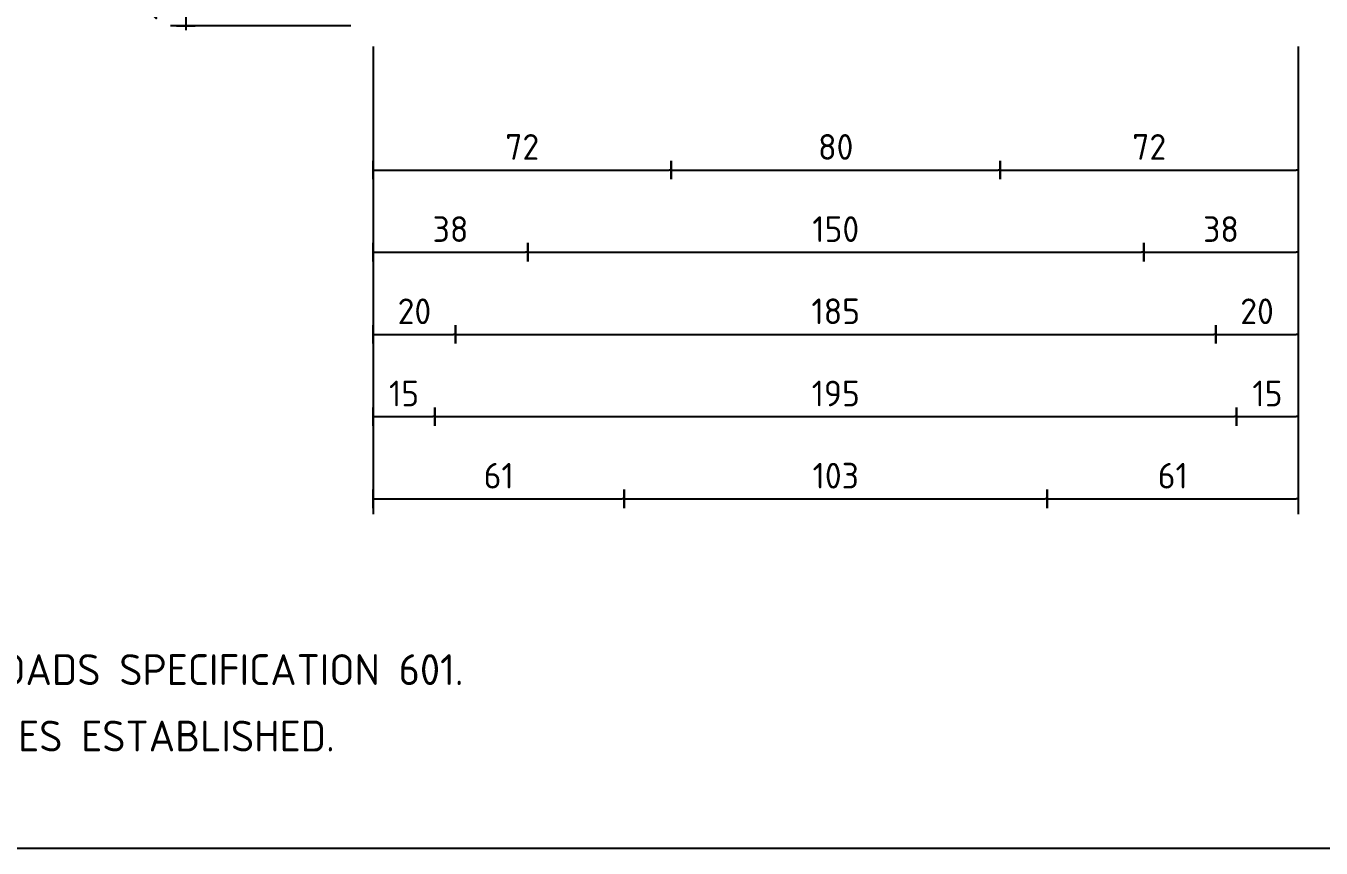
# Model space of a CAD drawing. Header units: millimetres. Extents: x 0 to 420, y 0 to 297.
# Drawn here: x 197.9 to 323.9, y 4.5 to 84.5 of the extents above; entities that cross this region are included whole.
import ezdxf
from ezdxf.enums import TextEntityAlignment as Align

# ---------------------------------------------------------------- set-up
doc = ezdxf.new("R2010")
doc.units = ezdxf.units.MM
doc.header["$MEASUREMENT"] = 0
for name, color, linetype in [('T25', 1, 'Continuous'), ('TBLK18', 4, 'Continuous'), ('TBLK25', 1, 'Continuous'), ('TBLK35', 3, 'Continuous'), ('TBLK50', 7, 'Continuous')]:
    doc.layers.add(name, color=color, linetype=linetype)
doc.styles.add('iso', font='iso3098b.shx')
doc.dimstyles.new('signsdim', dxfattribs={"dimtxt": 2.5, "dimasz": 0.2, "dimexe": 1.5, "dimexo": 2, "dimgap": 1, "dimtad": 1, "dimlfac": 2.5, "dimrnd": 1, "dimtxsty": 'iso', "dimblk": 'sgndim', "dimcen": 2.5, "dimse2": 1, "dimadec": 0, "dimazin": 0, "dimtfac": 1, "dimtix": 1, "dimtmove": 0, "dimatfit": 3, "dimfxl": 1, "dimarcsym": 0})

# ---------------------------------------------------------------- blocks, each defined once
blk = doc.blocks.new('A3BBLK')
at = {"layer": 'TBLK50'}
blk.add_line((13, 4.5), (415.5, 4.5), dxfattribs=at)
blk = doc.blocks.new('title block')
blk.add_blockref('A3BBLK', (0, 0))
at = {"layer": 'TBLK18', "style": 'iso'}
blk.add_attdef('MR_DIRECTORATE', text='', height=1.5, dxfattribs=at).set_placement((381.5, 67.12), align=Align.CENTER)
for tag, p in [('STREET_NAME', (355.51, 61.1)), ('SUBURB_POSTCODE', (388.49, 61.1)), ('TELEPHONE_NO.', (368.31, 58.84)), ('FAX_NO.', (393.56, 58.84))]:
    blk.add_attdef(tag, p, '', height=1.5, dxfattribs=at)
at = {"layer": 'TBLK25', "style": 'iso'}
for tag, height, p in [('MR_BRANCH', 2, (381.5, 64.2)), ('ROAD_SECTION', 1.75, (384.5, 29.16)), ('SLK', 1.75, (384.5, 26.11)), ('CHAINAGE', 1.75, (384.5, 19.21))]:
    blk.add_attdef(tag, text='', height=height, dxfattribs=at).set_placement(p, align=Align.CENTER)
for tag, p, height in [('FILE_NUMBER', (371.77, 53.24), 2.5), ('DESIGNED_/_DRAWN', (371.77, 48.49), 2), ('VERIFIED', (371.77, 43.49), 2), ('APPROVED', (371.77, 38.49), 2), ('LOCAL_AUTHORITY', (370.48, 16.73), 1.25)]:
    blk.add_attdef(tag, p, '', height=height, dxfattribs=at)
at = {"layer": 'TBLK35', "style": 'iso', "width": 0.9}
for tag, p in [('ROAD_PROJECT&NUMBER', (384.5, 32.23)), ('DRAWING_DESCRIPTION', (384.5, 22.29))]:
    blk.add_attdef(tag, text='', height=2.5, dxfattribs=at).set_placement(p, align=Align.CENTER)
at = {"layer": 'TBLK50', "style": 'iso'}
blk.add_attdef('DRG_NUMBER', (356.8, 6.02), '', height=5, dxfattribs=at)
blk = doc.blocks.new('sgndim')
for p, q in [((0, 0), (-1, 0)), ((0, 4.5), (0, -4.5))]:
    blk.add_line(p, q)
blk = doc.blocks.new('*D25')
at = {"layer": 'DEFPOINTS', "color": 0}
for p in [(220.6, 88.48), (213.45, 84.53), (231.51, 84.53)]:
    blk.add_point(p, dxfattribs=at)
at = {"layer": 'T25', "color": 0, "lineweight": -2}
for p, q in [((213.45, 88.68), (213.45, 88.88)), ((213.45, 88.48), (213.45, 84.53)), ((229.51, 84.53), (211.95, 84.53)), ((213.45, 84.33), (213.45, 84.13))]:
    blk.add_line(p, q, dxfattribs=at)
at = {"layer": 'T25', "color": 0, "lineweight": -2, "xscale": 0.2, "yscale": 0.2, "zscale": 0.2}
for p, rotation in [((213.45, 88.48), 270), ((213.45, 84.53), 90)]:
    blk.add_blockref('sgndim', p, dxfattribs=dict(at, rotation=rotation))
at = {"layer": 'T25', "color": 0, "insert": (211.2, 86.5), "char_height": 2.5, "attachment_point": 5, "rotation": 90, "style": 'iso'}
blk.add_mtext('10', dxfattribs=at)
blk = doc.blocks.new('*D34')
at = {"layer": 'DEFPOINTS', "color": 0}
for p in [(297.25, 76.53), (321.68, 76.53), (321.68, 38.5)]:
    blk.add_point(p, dxfattribs=at)
at = {"layer": 'T25', "color": 0, "lineweight": -2}
for p, q in [((321.68, 74.53), (321.68, 37)), ((297.45, 38.5), (321.48, 38.5))]:
    blk.add_line(p, q, dxfattribs=at)
at = {"layer": 'T25', "color": 0, "lineweight": -2, "xscale": 0.2, "yscale": 0.2, "zscale": 0.2, "rotation": 180}
blk.add_blockref('sgndim', (297.25, 38.5), dxfattribs=at)
at = {"layer": 'T25', "color": 0, "lineweight": -2, "xscale": 0.2, "yscale": 0.2, "zscale": 0.2}
blk.add_blockref('sgndim', (321.68, 38.5), dxfattribs=at)
at = {"layer": 'T25', "color": 0, "insert": (309.47, 40.75), "char_height": 2.5, "attachment_point": 5, "style": 'iso'}
blk.add_mtext('61', dxfattribs=at)
blk = doc.blocks.new('*D35')
at = {"layer": 'DEFPOINTS', "color": 0}
for p in [(256.1, 76.53), (297.25, 76.53), (297.25, 38.5)]:
    blk.add_point(p, dxfattribs=at)
at = {"layer": 'T25', "color": 0, "lineweight": -2}
blk.add_line((256.3, 38.5), (297.05, 38.5), dxfattribs=at)
at = {"layer": 'T25', "color": 0, "lineweight": -2, "xscale": 0.2, "yscale": 0.2, "zscale": 0.2, "rotation": 180}
blk.add_blockref('sgndim', (256.1, 38.5), dxfattribs=at)
at = {"layer": 'T25', "color": 0, "lineweight": -2, "xscale": 0.2, "yscale": 0.2, "zscale": 0.2}
blk.add_blockref('sgndim', (297.25, 38.5), dxfattribs=at)
at = {"layer": 'T25', "color": 0, "insert": (276.68, 40.75), "char_height": 2.5, "attachment_point": 5, "style": 'iso'}
blk.add_mtext('103', dxfattribs=at)
blk = doc.blocks.new('*D36')
at = {"layer": 'DEFPOINTS', "color": 0}
for p in [(231.68, 76.53), (256.1, 76.53), (256.1, 38.5)]:
    blk.add_point(p, dxfattribs=at)
at = {"layer": 'T25', "color": 0, "lineweight": -2}
for p, q in [((231.68, 74.53), (231.68, 37)), ((231.88, 38.5), (255.9, 38.5))]:
    blk.add_line(p, q, dxfattribs=at)
at = {"layer": 'T25', "color": 0, "lineweight": -2, "xscale": 0.2, "yscale": 0.2, "zscale": 0.2, "rotation": 180}
blk.add_blockref('sgndim', (231.68, 38.5), dxfattribs=at)
at = {"layer": 'T25', "color": 0, "lineweight": -2, "xscale": 0.2, "yscale": 0.2, "zscale": 0.2}
blk.add_blockref('sgndim', (256.1, 38.5), dxfattribs=at)
at = {"layer": 'T25', "color": 0, "insert": (243.89, 40.75), "char_height": 2.5, "attachment_point": 5, "style": 'iso'}
blk.add_mtext('61', dxfattribs=at)
blk = doc.blocks.new('*D37')
at = {"layer": 'DEFPOINTS', "color": 0}
for p in [(315.67, 76.53), (321.68, 76.53), (321.68, 46.5)]:
    blk.add_point(p, dxfattribs=at)
at = {"layer": 'T25', "color": 0, "lineweight": -2}
for p, q in [((321.68, 74.53), (321.68, 45)), ((315.87, 46.5), (321.48, 46.5))]:
    blk.add_line(p, q, dxfattribs=at)
at = {"layer": 'T25', "color": 0, "lineweight": -2, "xscale": 0.2, "yscale": 0.2, "zscale": 0.2, "rotation": 180}
blk.add_blockref('sgndim', (315.67, 46.5), dxfattribs=at)
at = {"layer": 'T25', "color": 0, "lineweight": -2, "xscale": 0.2, "yscale": 0.2, "zscale": 0.2}
blk.add_blockref('sgndim', (321.68, 46.5), dxfattribs=at)
at = {"layer": 'T25', "color": 0, "insert": (318.68, 48.75), "char_height": 2.5, "attachment_point": 5, "style": 'iso'}
blk.add_mtext('15', dxfattribs=at)
blk = doc.blocks.new('*D38')
at = {"layer": 'DEFPOINTS', "color": 0}
for p in [(237.68, 76.53), (315.67, 76.53), (315.67, 46.5)]:
    blk.add_point(p, dxfattribs=at)
at = {"layer": 'T25', "color": 0, "lineweight": -2}
blk.add_line((237.88, 46.5), (315.47, 46.5), dxfattribs=at)
at = {"layer": 'T25', "color": 0, "lineweight": -2, "xscale": 0.2, "yscale": 0.2, "zscale": 0.2, "rotation": 180}
blk.add_blockref('sgndim', (237.68, 46.5), dxfattribs=at)
at = {"layer": 'T25', "color": 0, "lineweight": -2, "xscale": 0.2, "yscale": 0.2, "zscale": 0.2}
blk.add_blockref('sgndim', (315.67, 46.5), dxfattribs=at)
at = {"layer": 'T25', "color": 0, "insert": (276.68, 48.75), "char_height": 2.5, "attachment_point": 5, "style": 'iso'}
blk.add_mtext('195', dxfattribs=at)
blk = doc.blocks.new('*D39')
at = {"layer": 'DEFPOINTS', "color": 0}
for p in [(231.68, 76.53), (237.68, 76.53), (237.68, 46.5)]:
    blk.add_point(p, dxfattribs=at)
at = {"layer": 'T25', "color": 0, "lineweight": -2}
for p, q in [((231.68, 74.53), (231.68, 45)), ((231.88, 46.5), (237.48, 46.5))]:
    blk.add_line(p, q, dxfattribs=at)
at = {"layer": 'T25', "color": 0, "lineweight": -2, "xscale": 0.2, "yscale": 0.2, "zscale": 0.2, "rotation": 180}
blk.add_blockref('sgndim', (231.68, 46.5), dxfattribs=at)
at = {"layer": 'T25', "color": 0, "lineweight": -2, "xscale": 0.2, "yscale": 0.2, "zscale": 0.2}
blk.add_blockref('sgndim', (237.68, 46.5), dxfattribs=at)
at = {"layer": 'T25', "color": 0, "insert": (234.68, 48.75), "char_height": 2.5, "attachment_point": 5, "style": 'iso'}
blk.add_mtext('15', dxfattribs=at)
blk = doc.blocks.new('*D40')
at = {"layer": 'DEFPOINTS', "color": 0}
for p in [(313.66, 76.53), (321.68, 76.53), (321.68, 54.5)]:
    blk.add_point(p, dxfattribs=at)
at = {"layer": 'T25', "color": 0, "lineweight": -2}
for p, q in [((321.68, 74.53), (321.68, 53)), ((313.86, 54.5), (321.48, 54.5))]:
    blk.add_line(p, q, dxfattribs=at)
at = {"layer": 'T25', "color": 0, "lineweight": -2, "xscale": 0.2, "yscale": 0.2, "zscale": 0.2, "rotation": 180}
blk.add_blockref('sgndim', (313.66, 54.5), dxfattribs=at)
at = {"layer": 'T25', "color": 0, "lineweight": -2, "xscale": 0.2, "yscale": 0.2, "zscale": 0.2}
blk.add_blockref('sgndim', (321.68, 54.5), dxfattribs=at)
at = {"layer": 'T25', "color": 0, "insert": (317.67, 56.75), "char_height": 2.5, "attachment_point": 5, "style": 'iso'}
blk.add_mtext('20', dxfattribs=at)
blk = doc.blocks.new('*D41')
at = {"layer": 'DEFPOINTS', "color": 0}
for p in [(239.69, 76.53), (313.66, 76.53), (313.66, 54.5)]:
    blk.add_point(p, dxfattribs=at)
at = {"layer": 'T25', "color": 0, "lineweight": -2}
blk.add_line((239.89, 54.5), (313.46, 54.5), dxfattribs=at)
at = {"layer": 'T25', "color": 0, "lineweight": -2, "xscale": 0.2, "yscale": 0.2, "zscale": 0.2, "rotation": 180}
blk.add_blockref('sgndim', (239.69, 54.5), dxfattribs=at)
at = {"layer": 'T25', "color": 0, "lineweight": -2, "xscale": 0.2, "yscale": 0.2, "zscale": 0.2}
blk.add_blockref('sgndim', (313.66, 54.5), dxfattribs=at)
at = {"layer": 'T25', "color": 0, "insert": (276.68, 56.75), "char_height": 2.5, "attachment_point": 5, "style": 'iso'}
blk.add_mtext('185', dxfattribs=at)
blk = doc.blocks.new('*D42')
at = {"layer": 'DEFPOINTS', "color": 0}
for p in [(231.68, 76.53), (239.69, 76.53), (239.69, 54.5)]:
    blk.add_point(p, dxfattribs=at)
at = {"layer": 'T25', "color": 0, "lineweight": -2}
for p, q in [((231.68, 74.53), (231.68, 53)), ((231.88, 54.5), (239.49, 54.5))]:
    blk.add_line(p, q, dxfattribs=at)
at = {"layer": 'T25', "color": 0, "lineweight": -2, "xscale": 0.2, "yscale": 0.2, "zscale": 0.2, "rotation": 180}
blk.add_blockref('sgndim', (231.68, 54.5), dxfattribs=at)
at = {"layer": 'T25', "color": 0, "lineweight": -2, "xscale": 0.2, "yscale": 0.2, "zscale": 0.2}
blk.add_blockref('sgndim', (239.69, 54.5), dxfattribs=at)
at = {"layer": 'T25', "color": 0, "insert": (235.69, 56.75), "char_height": 2.5, "attachment_point": 5, "style": 'iso'}
blk.add_mtext('20', dxfattribs=at)
blk = doc.blocks.new('*D43')
at = {"layer": 'DEFPOINTS', "color": 0}
for p in [(292.68, 84.53), (321.68, 84.53), (321.68, 70.5)]:
    blk.add_point(p, dxfattribs=at)
at = {"layer": 'T25', "color": 0, "lineweight": -2}
for p, q in [((321.68, 82.53), (321.68, 69)), ((292.88, 70.5), (321.48, 70.5))]:
    blk.add_line(p, q, dxfattribs=at)
at = {"layer": 'T25', "color": 0, "lineweight": -2, "xscale": 0.2, "yscale": 0.2, "zscale": 0.2, "rotation": 180}
blk.add_blockref('sgndim', (292.68, 70.5), dxfattribs=at)
at = {"layer": 'T25', "color": 0, "lineweight": -2, "xscale": 0.2, "yscale": 0.2, "zscale": 0.2}
blk.add_blockref('sgndim', (321.68, 70.5), dxfattribs=at)
at = {"layer": 'T25', "color": 0, "insert": (307.18, 72.75), "char_height": 2.5, "attachment_point": 5, "style": 'iso'}
blk.add_mtext('72', dxfattribs=at)
blk = doc.blocks.new('*D44')
at = {"layer": 'DEFPOINTS', "color": 0}
for p in [(260.68, 84.53), (292.68, 84.53), (292.68, 70.5)]:
    blk.add_point(p, dxfattribs=at)
at = {"layer": 'T25', "color": 0, "lineweight": -2}
blk.add_line((260.88, 70.5), (292.48, 70.5), dxfattribs=at)
at = {"layer": 'T25', "color": 0, "lineweight": -2, "xscale": 0.2, "yscale": 0.2, "zscale": 0.2, "rotation": 180}
blk.add_blockref('sgndim', (260.68, 70.5), dxfattribs=at)
at = {"layer": 'T25', "color": 0, "lineweight": -2, "xscale": 0.2, "yscale": 0.2, "zscale": 0.2}
blk.add_blockref('sgndim', (292.68, 70.5), dxfattribs=at)
at = {"layer": 'T25', "color": 0, "insert": (276.68, 72.75), "char_height": 2.5, "attachment_point": 5, "style": 'iso'}
blk.add_mtext('80', dxfattribs=at)
blk = doc.blocks.new('*D45')
at = {"layer": 'DEFPOINTS', "color": 0}
for p in [(231.68, 84.53), (260.68, 84.53), (260.68, 70.5)]:
    blk.add_point(p, dxfattribs=at)
at = {"layer": 'T25', "color": 0, "lineweight": -2}
for p, q in [((231.68, 82.53), (231.68, 69)), ((231.88, 70.5), (260.48, 70.5))]:
    blk.add_line(p, q, dxfattribs=at)
at = {"layer": 'T25', "color": 0, "lineweight": -2, "xscale": 0.2, "yscale": 0.2, "zscale": 0.2, "rotation": 180}
blk.add_blockref('sgndim', (231.68, 70.5), dxfattribs=at)
at = {"layer": 'T25', "color": 0, "lineweight": -2, "xscale": 0.2, "yscale": 0.2, "zscale": 0.2}
blk.add_blockref('sgndim', (260.68, 70.5), dxfattribs=at)
at = {"layer": 'T25', "color": 0, "insert": (246.18, 72.75), "char_height": 2.5, "attachment_point": 5, "style": 'iso'}
blk.add_mtext('72', dxfattribs=at)
blk = doc.blocks.new('*D54')
at = {"layer": 'DEFPOINTS', "color": 0}
for p in [(246.71, 98.48), (306.64, 98.48), (306.64, 62.5)]:
    blk.add_point(p, dxfattribs=at)
at = {"layer": 'T25', "color": 0, "lineweight": -2}
blk.add_line((246.91, 62.5), (306.44, 62.5), dxfattribs=at)
at = {"layer": 'T25', "color": 0, "lineweight": -2, "xscale": 0.2, "yscale": 0.2, "zscale": 0.2, "rotation": 180}
blk.add_blockref('sgndim', (246.71, 62.5), dxfattribs=at)
at = {"layer": 'T25', "color": 0, "lineweight": -2, "xscale": 0.2, "yscale": 0.2, "zscale": 0.2}
blk.add_blockref('sgndim', (306.64, 62.5), dxfattribs=at)
at = {"layer": 'T25', "color": 0, "insert": (276.68, 64.75), "char_height": 2.5, "attachment_point": 5, "style": 'iso'}
blk.add_mtext('150', dxfattribs=at)
blk = doc.blocks.new('*D55')
at = {"layer": 'DEFPOINTS', "color": 0}
for p in [(306.64, 112.58), (321.68, 84.54), (321.68, 62.5)]:
    blk.add_point(p, dxfattribs=at)
at = {"layer": 'T25', "color": 0, "lineweight": -2}
for p, q in [((321.68, 82.54), (321.68, 61)), ((306.84, 62.5), (321.48, 62.5))]:
    blk.add_line(p, q, dxfattribs=at)
at = {"layer": 'T25', "color": 0, "lineweight": -2, "xscale": 0.2, "yscale": 0.2, "zscale": 0.2, "rotation": 180}
blk.add_blockref('sgndim', (306.64, 62.5), dxfattribs=at)
at = {"layer": 'T25', "color": 0, "lineweight": -2, "xscale": 0.2, "yscale": 0.2, "zscale": 0.2}
blk.add_blockref('sgndim', (321.68, 62.5), dxfattribs=at)
at = {"layer": 'T25', "color": 0, "insert": (314.16, 64.75), "char_height": 2.5, "attachment_point": 5, "style": 'iso'}
blk.add_mtext('38', dxfattribs=at)
blk = doc.blocks.new('*D56')
at = {"layer": 'DEFPOINTS', "color": 0}
for p in [(246.71, 112.58), (231.68, 84.1), (246.71, 62.5)]:
    blk.add_point(p, dxfattribs=at)
at = {"layer": 'T25', "color": 0, "lineweight": -2}
for p, q in [((231.68, 82.1), (231.68, 61)), ((231.88, 62.5), (246.51, 62.5))]:
    blk.add_line(p, q, dxfattribs=at)
at = {"layer": 'T25', "color": 0, "lineweight": -2, "xscale": 0.2, "yscale": 0.2, "zscale": 0.2, "rotation": 180}
blk.add_blockref('sgndim', (231.68, 62.5), dxfattribs=at)
at = {"layer": 'T25', "color": 0, "lineweight": -2, "xscale": 0.2, "yscale": 0.2, "zscale": 0.2}
blk.add_blockref('sgndim', (246.71, 62.5), dxfattribs=at)
at = {"layer": 'T25', "color": 0, "insert": (239.2, 64.75), "char_height": 2.5, "attachment_point": 5, "style": 'iso'}
blk.add_mtext('38', dxfattribs=at)

msp = doc.modelspace()

# ---------------------------------------------------------------- block references
at = {"color": 1}
msp.add_blockref('title block', (0, 0), dxfattribs=at)

# ---------------------------------------------------------------- texts
at = {"layer": 'T25', "color": 3, "style": 'iso'}
for s, p in [('5. MATERIALS : ALL SIGN MATERIALS AND MANUFACTURE TO BE IN ACCORDANCE WITH MAIN ROADS SPECIFICATION 601. ', (22.2764, 20.374)), ('6. THIS SIGN TO BE USED IN OFF STREET PARKING BAYS WHERE THERE ARE CHARGING FACILITIES ESTABLISHED.', (22.1419, 13.9073))]:
    msp.add_text(s, height=3, dxfattribs=at).set_placement(p)

# ---------------------------------------------------------------- dimensions: what is measured, and where the dimension line sits
at = {"layer": 'T25'}
for base, p1, p2, picture, middle in [((246.7144, 62.5001), (231.6787, 84.1031), (246.7144, 112.5778), '*D56', (239.1966, 64.7501)), ((260.6787, 70.5001), (231.6787, 84.5304), (260.6787, 84.5304), '*D45', (246.1787, 72.7501)), ((256.1034, 38.5001), (231.6787, 76.5304), (256.1034, 76.5304), '*D36', (243.8911, 40.7501)), ((237.6833, 46.5001), (231.6787, 76.5304), (237.6833, 76.5304), '*D39', (234.681, 48.7501)), ((239.695, 54.5001), (231.6787, 76.5304), (239.695, 76.5304), '*D42', (235.6868, 56.7501))]:
    dim = msp.add_linear_dim(base=base, p1=p1, p2=p2, dimstyle='signsdim', dxfattribs=at)
    dim.commit()
    dim.dimension.update_dxf_attribs({"geometry": picture, "text_midpoint": middle})
for base, p1, p2, override, picture, middle in [((321.6787, 62.5001), (306.6429, 112.5778), (321.6787, 84.5412), {"dimse1": 1, "dimse2": 0}, '*D55', (314.1608, 64.7501)), ((306.6429, 62.5001), (246.7144, 98.4837), (306.6429, 98.4837), {"dimse1": 1}, '*D54', (276.6787, 64.7501)), ((292.6787, 70.5001), (260.6787, 84.5304), (292.6787, 84.5304), {"dimse1": 1}, '*D44', (276.6787, 72.7501)), ((321.6787, 70.5001), (292.6787, 84.5304), (321.6787, 84.5304), {"dimse1": 1, "dimse2": 0}, '*D43', (307.1787, 72.7501)), ((315.6741, 46.5001), (237.6833, 76.5304), (315.6741, 76.5304), {"dimse1": 1}, '*D38', (276.6787, 48.7501)), ((313.6624, 54.5001), (239.695, 76.5304), (313.6624, 76.5304), {"dimse1": 1}, '*D41', (276.6787, 56.7501)), ((297.254, 38.5001), (256.1034, 76.5304), (297.254, 76.5304), {"dimse1": 1}, '*D35', (276.6787, 40.7501)), ((321.6787, 38.5001), (297.254, 76.5304), (321.6787, 76.5304), {"dimse1": 1, "dimse2": 0}, '*D34', (309.4663, 40.7501)), ((321.6787, 54.5001), (313.6624, 76.5304), (321.6787, 76.5304), {"dimse1": 1, "dimse2": 0}, '*D40', (317.6706, 56.7501)), ((321.6787, 46.5001), (315.6741, 76.5304), (321.6787, 76.5304), {"dimse1": 1, "dimse2": 0}, '*D37', (318.6764, 48.7501))]:
    dim = msp.add_linear_dim(base=base, p1=p1, p2=p2, dimstyle='signsdim', override=override, dxfattribs=at)
    dim.commit()
    dim.dimension.update_dxf_attribs({"geometry": picture, "text_midpoint": middle})
dim = msp.add_linear_dim(base=(213.4482, 84.5304), p1=(220.6015, 88.4778), p2=(231.5119, 84.5304), angle=90, dimstyle='signsdim', override={"dimse1": 1, "dimse2": 0}, dxfattribs=at)
dim.commit()
dim.dimension.update_dxf_attribs({"geometry": '*D25', "text_midpoint": (211.1982, 86.5041)})

doc.saveas('drawing.dxf')
